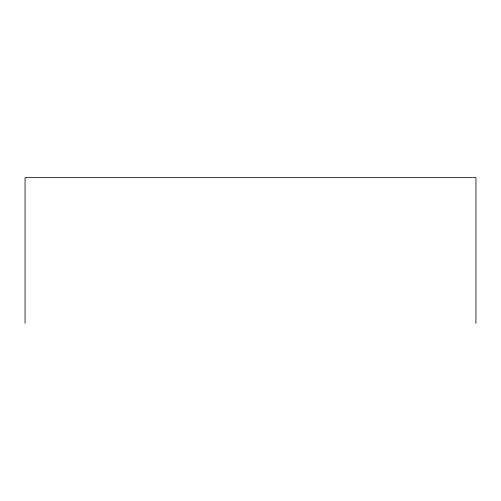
<?xml version="1.0" encoding="UTF-8"?>
<svg xmlns="http://www.w3.org/2000/svg" width="501" height="501" viewBox="0 0 501 501"><rect width="100%" height="100%" fill="white"/><g stroke="black" fill="none" stroke-linecap="round" stroke-linejoin="round"><path stroke-width="0.75" d="M475.95 323.345L475.95 177.655L25.05 177.655L25.05 323.345"/></g></svg>
